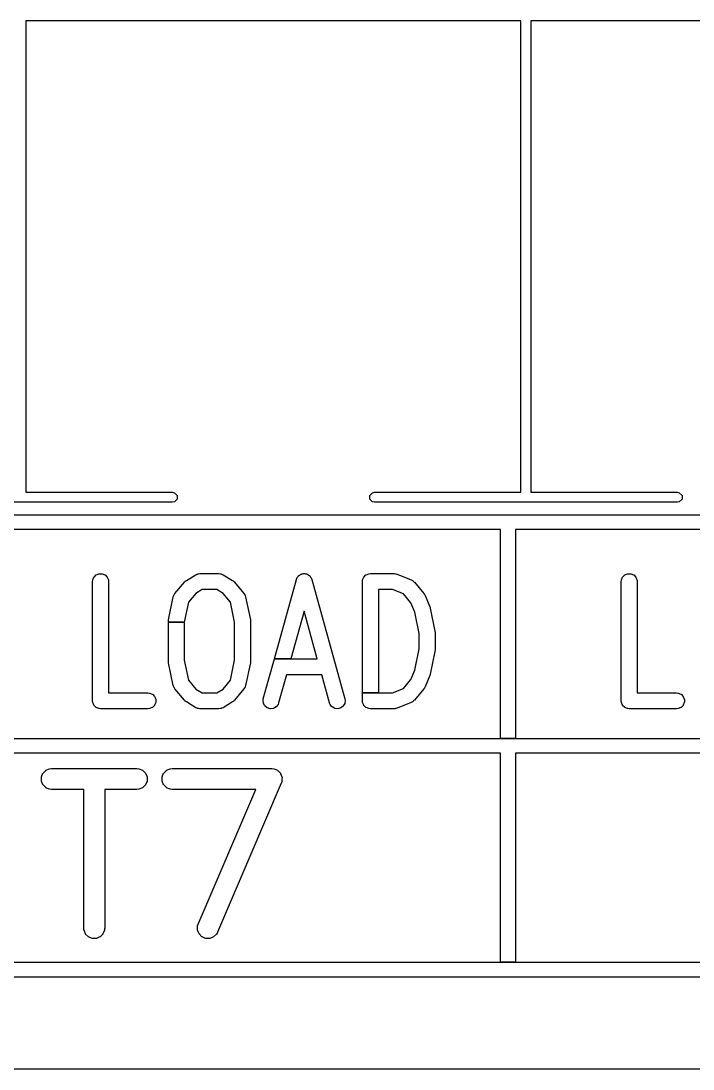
# Model space of a CAD drawing. Header units: millimetres. Extents: x 0 to 98, y 0 to 67.8.
# Drawn here: x 78.66 to 85.42, y 0 to 10.54 of the extents above; entities that cross this region are included whole.
import ezdxf

# ---------------------------------------------------------------- set-up
doc = ezdxf.new("R2010")
doc.units = ezdxf.units.MM
doc.layers.add('Edge.Cuts', color=254, linetype='CONTINUOUS', true_color=0xd0d2cd)

msp = doc.modelspace()

# ---------------------------------------------------------------- linework, layer by layer
at = {"layer": 'Edge.Cuts', "linetype": 'CONTINUOUS'}
for p, q in [((83.69, 10.54), (78.71, 10.54)), ((78.71, 10.54), (78.71, 5.8)), ((83.69, 5.8), (83.69, 10.54)), ((88.77, 10.54), (83.79, 10.54)), ((83.79, 10.54), (83.79, 5.8)), ((78.71, 5.8), (80.184, 5.8)), ((80.184, 5.8), (80.203134, 5.796194)), ((82.196866, 5.796194), (82.216, 5.8)), ((82.216, 5.8), (83.69, 5.8)), ((83.79, 5.8), (85.264, 5.8)), ((85.264, 5.8), (85.283134, 5.796194)), ((80.184, 5.7), (77.136, 5.7)), ((80.203134, 5.703806), (80.184, 5.7)), ((80.203134, 5.796194), (80.230194, 5.769134)), ((80.230194, 5.730866), (80.203134, 5.703806)), ((80.230194, 5.769134), (80.230194, 5.730866)), ((82.169806, 5.769134), (82.196866, 5.796194)), ((82.169806, 5.730866), (82.169806, 5.769134)), ((82.196866, 5.703806), (82.169806, 5.730866)), ((82.216, 5.7), (82.196866, 5.703806)), ((85.264, 5.7), (82.216, 5.7)), ((85.283134, 5.703806), (85.264, 5.7)), ((85.283134, 5.796194), (85.310194, 5.769134)), ((85.310194, 5.730866), (85.283134, 5.703806)), ((85.310194, 5.769134), (85.310194, 5.730866)), ((73.5, 5.575), (93.82, 5.575)), ((83.485, 5.425), (78.555, 5.425)), ((83.485, 3.325), (83.485, 5.425)), ((88.565, 5.425), (83.635, 5.425)), ((83.635, 5.425), (83.635, 3.325)), ((79.395056, 4.947862), (79.415748, 4.968554)), ((79.415748, 4.968554), (79.417371, 4.969637)), ((79.417371, 4.969637), (79.444407, 4.980836)), ((79.444407, 4.980836), (79.44632, 4.981217)), ((79.44632, 4.981217), (79.475584, 4.981217)), ((79.475584, 4.981217), (79.477497, 4.980836)), ((79.477497, 4.980836), (79.504533, 4.969637)), ((79.504533, 4.969637), (79.506156, 4.968554)), ((79.506156, 4.968554), (79.526848, 4.947862)), ((80.324555, 4.914114), (80.419793, 4.971257)), ((80.419793, 4.971257), (80.420225, 4.971489)), ((80.420225, 4.971489), (80.433513, 4.977782)), ((80.433513, 4.977782), (80.434917, 4.978209)), ((80.434917, 4.978209), (80.439824, 4.97894)), ((80.439824, 4.97894), (80.444407, 4.980837)), ((80.444407, 4.980837), (80.44583, 4.981193)), ((80.44583, 4.981193), (80.460462, 4.982634)), ((80.460462, 4.982634), (80.460952, 4.982658)), ((80.460952, 4.982658), (80.651428, 4.982658)), ((80.651428, 4.982658), (80.651918, 4.982634)), ((80.651918, 4.982634), (80.66655, 4.981193)), ((80.66655, 4.981193), (80.667973, 4.980837)), ((80.667973, 4.980837), (80.672561, 4.978937)), ((80.672561, 4.978937), (80.677463, 4.978207)), ((80.677463, 4.978207), (80.678867, 4.977781)), ((80.678867, 4.977781), (80.692155, 4.971489)), ((80.692155, 4.971489), (80.692587, 4.971257)), ((80.692587, 4.971257), (80.787826, 4.914114)), ((81.443067, 4.946425), (81.44738, 4.954052)), ((81.44738, 4.954052), (81.448653, 4.95553)), ((81.448653, 4.95553), (81.452606, 4.958623)), ((81.452606, 4.958623), (81.455699, 4.962576)), ((81.455699, 4.962576), (81.457177, 4.963849)), ((81.457177, 4.963849), (81.464804, 4.968162)), ((81.464804, 4.968162), (81.471705, 4.973556)), ((81.471705, 4.973556), (81.473446, 4.974434)), ((81.473446, 4.974434), (81.478281, 4.975778)), ((81.478281, 4.975778), (81.482653, 4.978248)), ((81.482653, 4.978248), (81.484505, 4.978858)), ((81.484505, 4.978858), (81.493199, 4.979923)), ((81.493199, 4.979923), (81.501644, 4.982268)), ((81.501644, 4.982268), (81.503589, 4.982413)), ((81.503589, 4.982413), (81.508571, 4.981804)), ((81.508571, 4.981804), (81.513553, 4.982413)), ((81.513553, 4.982413), (81.515498, 4.982268)), ((81.515498, 4.982268), (81.523941, 4.979923)), ((81.523941, 4.979923), (81.532637, 4.978858)), ((81.532637, 4.978858), (81.534489, 4.978248)), ((81.534489, 4.978248), (81.538859, 4.975778)), ((81.538859, 4.975778), (81.543696, 4.974434)), ((81.543696, 4.974434), (81.545437, 4.973556)), ((81.545437, 4.973556), (81.552338, 4.96816)), ((81.552338, 4.96816), (81.559964, 4.963849)), ((81.559964, 4.963849), (81.561443, 4.962576)), ((81.561443, 4.962576), (81.564534, 4.958623)), ((81.564534, 4.958623), (81.568489, 4.95553)), ((81.568489, 4.95553), (81.569762, 4.954051)), ((81.569762, 4.954051), (81.574071, 4.946427)), ((82.109342, 4.947862), (82.130034, 4.968554)), ((82.130034, 4.968554), (82.131657, 4.969637)), ((82.131657, 4.969637), (82.158693, 4.980836)), ((82.158693, 4.980836), (82.160116, 4.981193)), ((82.160116, 4.981193), (82.174748, 4.982634)), ((82.174748, 4.982634), (82.175238, 4.982658)), ((82.175238, 4.982658), (82.413333, 4.982658)), ((82.413333, 4.982658), (82.413823, 4.982634)), ((82.413823, 4.982634), (82.426515, 4.981385)), ((82.426515, 4.981385), (82.427008, 4.98139)), ((82.427008, 4.98139), (82.42845, 4.981194)), ((82.42845, 4.981194), (82.428455, 4.981193)), ((82.428455, 4.981193), (82.428456, 4.981193)), ((82.428456, 4.981193), (82.428461, 4.981192)), ((82.428461, 4.981192), (82.428473, 4.981189)), ((82.428473, 4.981189), (82.429875, 4.980838)), ((82.429875, 4.980838), (82.430327, 4.980651)), ((82.430327, 4.980651), (82.44258, 4.977096)), ((82.44258, 4.977096), (82.443044, 4.976936)), ((82.443044, 4.976936), (82.585902, 4.919793)), ((84.713152, 4.947862), (84.733844, 4.968554)), ((84.733844, 4.968554), (84.735467, 4.969637)), ((84.735467, 4.969637), (84.762503, 4.980836)), ((84.762503, 4.980836), (84.764416, 4.981217)), ((84.764416, 4.981217), (84.79368, 4.981217)), ((84.79368, 4.981217), (84.795593, 4.980836)), ((84.795593, 4.980836), (84.822629, 4.969637)), ((84.822629, 4.969637), (84.824252, 4.968554)), ((84.824252, 4.968554), (84.844944, 4.947862)), ((79.380952, 4.902658), (79.380976, 4.903148)), ((79.380952, 3.702658), (79.380952, 4.902658)), ((79.380976, 4.903148), (79.382417, 4.91778)), ((79.382417, 4.91778), (79.382774, 4.919203)), ((79.382774, 4.919203), (79.393973, 4.946239)), ((79.393973, 4.946239), (79.395056, 4.947862)), ((79.526848, 4.947862), (79.527931, 4.946239)), ((79.527931, 4.946239), (79.53913, 4.919203)), ((79.53913, 4.919203), (79.539487, 4.91778)), ((79.539487, 4.91778), (79.540928, 4.903148)), ((79.540928, 4.903148), (79.540952, 4.902658)), ((79.540952, 4.902658), (79.540952, 3.782658)), ((80.209018, 4.782444), (80.304256, 4.89673)), ((80.304256, 4.89673), (80.304588, 4.897091)), ((80.304588, 4.897091), (80.310389, 4.902806)), ((80.310389, 4.902806), (80.311304, 4.90404)), ((80.311304, 4.90404), (80.312339, 4.905077)), ((80.312339, 4.905077), (80.313789, 4.906155)), ((80.313789, 4.906155), (80.315065, 4.90741)), ((80.315065, 4.90741), (80.316247, 4.908274)), ((80.316247, 4.908274), (80.317609, 4.90899)), ((80.317609, 4.90899), (80.324147, 4.913842)), ((80.324147, 4.913842), (80.324555, 4.914114)), ((80.787826, 4.914114), (80.788234, 4.913842)), ((80.788234, 4.913842), (80.79477, 4.908989)), ((80.79477, 4.908989), (80.796133, 4.908274)), ((80.796133, 4.908274), (80.797318, 4.907409)), ((80.797318, 4.907409), (80.798599, 4.906147)), ((80.798599, 4.906147), (80.80004, 4.905077)), ((80.80004, 4.905077), (80.801076, 4.90404)), ((80.801076, 4.90404), (80.801988, 4.902809)), ((80.801988, 4.902809), (80.807792, 4.897091)), ((80.807792, 4.897091), (80.808124, 4.89673)), ((80.808124, 4.89673), (80.903362, 4.782444)), ((81.209669, 4.125515), (81.431489, 4.924069)), ((81.431489, 4.924069), (81.431644, 4.924534)), ((81.431644, 4.924534), (81.432315, 4.92627)), ((81.432315, 4.92627), (81.432371, 4.926725)), ((81.432371, 4.926725), (81.432981, 4.928576)), ((81.432981, 4.928576), (81.433697, 4.929845)), ((81.433697, 4.929845), (81.436949, 4.938248)), ((81.436949, 4.938248), (81.437673, 4.939524)), ((81.437673, 4.939524), (81.443067, 4.946425)), ((81.574071, 4.946427), (81.579469, 4.939524)), ((81.579469, 4.939524), (81.580193, 4.938248)), ((81.580193, 4.938248), (81.583442, 4.929847)), ((81.583442, 4.929847), (81.58416, 4.928578)), ((81.58416, 4.928578), (81.584771, 4.92672)), ((81.584771, 4.92672), (81.584825, 4.926274)), ((81.584825, 4.926274), (81.585498, 4.924536)), ((81.585498, 4.924536), (81.585653, 4.924069)), ((81.585653, 4.924069), (81.918986, 3.724069)), ((82.095238, 4.902658), (82.095262, 4.903148)), ((82.095238, 3.782658), (82.095238, 4.902658)), ((82.095262, 4.903148), (82.096703, 4.91778)), ((82.096703, 4.91778), (82.09706, 4.919203)), ((82.09706, 4.919203), (82.108259, 4.946239)), ((82.108259, 4.946239), (82.109342, 4.947862)), ((82.585902, 4.919793), (82.586348, 4.919589)), ((82.586348, 4.919589), (82.599398, 4.912816)), ((82.599398, 4.912816), (82.600587, 4.911956)), ((82.600587, 4.911956), (82.602849, 4.909748)), ((82.602849, 4.909748), (82.605657, 4.908274)), ((82.605657, 4.908274), (82.606842, 4.907409)), ((82.606842, 4.907409), (82.617316, 4.897091)), ((82.617316, 4.897091), (82.617648, 4.89673)), ((82.617648, 4.89673), (82.712886, 4.782444)), ((84.699048, 4.902658), (84.699072, 4.903148)), ((84.699048, 3.702658), (84.699048, 4.902658)), ((84.699072, 4.903148), (84.700513, 4.91778)), ((84.700513, 4.91778), (84.70087, 4.919203)), ((84.70087, 4.919203), (84.712069, 4.946239)), ((84.712069, 4.946239), (84.713152, 4.947862)), ((84.844944, 4.947862), (84.846027, 4.946239)), ((84.846027, 4.946239), (84.857226, 4.919203)), ((84.857226, 4.919203), (84.857583, 4.91778)), ((84.857583, 4.91778), (84.859024, 4.903148)), ((84.859024, 4.903148), (84.859048, 4.902658)), ((84.859048, 4.902658), (84.859048, 3.782658)), ((80.144538, 4.518975), (80.192158, 4.747546)), ((80.192158, 4.747546), (80.192282, 4.748021)), ((80.192282, 4.748021), (80.196677, 4.762051)), ((80.196677, 4.762051), (80.197315, 4.76337)), ((80.197315, 4.76337), (80.198957, 4.765782)), ((80.198957, 4.765782), (80.199826, 4.768568)), ((80.199826, 4.768568), (80.200463, 4.769889)), ((80.200463, 4.769889), (80.208723, 4.782052)), ((80.208723, 4.782052), (80.209018, 4.782444)), ((80.418496, 4.783891), (80.34472, 4.69536)), ((80.483111, 4.822658), (80.418496, 4.783891)), ((80.62927, 4.822658), (80.483111, 4.822658)), ((80.693882, 4.783892), (80.62927, 4.822658)), ((80.767658, 4.69536), (80.693882, 4.783892)), ((80.903362, 4.782444), (80.903657, 4.782052)), ((80.903657, 4.782052), (80.911917, 4.769888)), ((80.911917, 4.769888), (80.912555, 4.768566)), ((80.912555, 4.768566), (80.913422, 4.765782)), ((80.913422, 4.765782), (80.915065, 4.763371)), ((80.915065, 4.763371), (80.915704, 4.762051)), ((80.915704, 4.762051), (80.920099, 4.748021)), ((80.920099, 4.748021), (80.920223, 4.747546)), ((80.920223, 4.747546), (80.967842, 4.518974)), ((82.397927, 4.822658), (82.255238, 4.822658)), ((82.255238, 4.822658), (82.255238, 3.782658)), ((82.507686, 4.778754), (82.397927, 4.822658)), ((82.582232, 4.6893), (82.507686, 4.778754)), ((82.712886, 4.782444), (82.713182, 4.782052)), ((82.713182, 4.782052), (82.716226, 4.777569)), ((82.716226, 4.777569), (82.717229, 4.77657)), ((82.717229, 4.77657), (82.718106, 4.775393)), ((82.718106, 4.775393), (82.719632, 4.772552)), ((82.719632, 4.772552), (82.721441, 4.769888)), ((82.721441, 4.769888), (82.722079, 4.768566)), ((82.722079, 4.768566), (82.7225, 4.767213)), ((82.7225, 4.767213), (82.725064, 4.762441)), ((82.725064, 4.762441), (82.725274, 4.761998)), ((82.725274, 4.761998), (82.772893, 4.647712)), ((80.34472, 4.69536), (80.302857, 4.494411)), ((80.809523, 4.494415), (80.767658, 4.69536)), ((82.622276, 4.593193), (82.582232, 4.6893)), ((82.772893, 4.647712), (82.77306, 4.64725)), ((82.77306, 4.64725), (82.775107, 4.640551)), ((82.775107, 4.640551), (82.777242, 4.633735)), ((81.508571, 4.603753), (81.375728, 4.125515)), ((81.641414, 4.125515), (81.508571, 4.603753)), ((82.666666, 4.380129), (82.622276, 4.593193)), ((82.777242, 4.633735), (82.777366, 4.63326)), ((82.777366, 4.63326), (82.824985, 4.404688)), ((80.142857, 4.502658), (80.14288, 4.503137)), ((80.142857, 4.494411), (80.142857, 4.502658)), ((80.142857, 4.102658), (80.142857, 4.494411)), ((80.142857, 4.494411), (80.302857, 4.494411)), ((80.302857, 4.494411), (80.142857, 4.494411)), ((80.14288, 4.503137), (80.142906, 4.503412)), ((80.142889, 4.50387), (80.143636, 4.510822)), ((80.142906, 4.503412), (80.142889, 4.50387)), ((80.143636, 4.510822), (80.144322, 4.517781)), ((80.144322, 4.517781), (80.144433, 4.518229)), ((80.144433, 4.518229), (80.144463, 4.518498)), ((80.144463, 4.518498), (80.144538, 4.518975)), ((80.302857, 4.494411), (80.302857, 4.110907)), ((80.809523, 4.110903), (80.809523, 4.494415)), ((80.967842, 4.518974), (80.967918, 4.518488)), ((80.967918, 4.518488), (80.967946, 4.518228)), ((80.967946, 4.518228), (80.968058, 4.517779)), ((80.968058, 4.517779), (80.968738, 4.510862)), ((80.968738, 4.510862), (80.969491, 4.503872)), ((80.969491, 4.503872), (80.969472, 4.503416)), ((80.969472, 4.503416), (80.969499, 4.503148)), ((80.969499, 4.503148), (80.969523, 4.502658)), ((80.969523, 4.502658), (80.969523, 4.102658)), ((82.666666, 4.225188), (82.666666, 4.380129)), ((82.824985, 4.404688), (82.825061, 4.404202)), ((82.825061, 4.404202), (82.825089, 4.403942)), ((82.825089, 4.403942), (82.825201, 4.403493)), ((82.825201, 4.403493), (82.825881, 4.396576)), ((82.825881, 4.396576), (82.826634, 4.389586)), ((82.826634, 4.389586), (82.826615, 4.38913)), ((82.826615, 4.38913), (82.826642, 4.388862)), ((82.826642, 4.388862), (82.826666, 4.388372)), ((82.826666, 4.388372), (82.826666, 4.216943)), ((82.622276, 4.012124), (82.666666, 4.225188)), ((82.826642, 4.216452), (82.826615, 4.216188)), ((82.826615, 4.216188), (82.826634, 4.215729)), ((82.826666, 4.216943), (82.826642, 4.216452)), ((80.302857, 4.110907), (80.34472, 3.909957)), ((80.767658, 3.909957), (80.809523, 4.110903)), ((81.098156, 3.724069), (81.209669, 4.125515)), ((81.209669, 4.125515), (81.375728, 4.125515)), ((81.375728, 4.125515), (81.209669, 4.125515)), ((81.375728, 4.125515), (81.641414, 4.125515)), ((82.824985, 4.200627), (82.777366, 3.972055)), ((82.825062, 4.201114), (82.824985, 4.200627)), ((82.82509, 4.201384), (82.825062, 4.201114)), ((82.825201, 4.201822), (82.82509, 4.201384)), ((82.825881, 4.20874), (82.825201, 4.201822)), ((82.826634, 4.215729), (82.825881, 4.20874)), ((80.14288, 4.102178), (80.142857, 4.102658)), ((80.142906, 4.101906), (80.14288, 4.102178)), ((80.142889, 4.101445), (80.142906, 4.101906)), ((80.143636, 4.094497), (80.142889, 4.101445)), ((80.143636, 4.094496), (80.143636, 4.094497)), ((80.144322, 4.087536), (80.143636, 4.094496)), ((80.144431, 4.087096), (80.144322, 4.087536)), ((80.144462, 4.08682), (80.144431, 4.087096)), ((80.144538, 4.086341), (80.144462, 4.08682)), ((80.192158, 3.857769), (80.144538, 4.086341)), ((80.967842, 4.086342), (80.920223, 3.857769)), ((80.967919, 4.086829), (80.967842, 4.086342)), ((80.967947, 4.087099), (80.967919, 4.086829)), ((80.968058, 4.087537), (80.967947, 4.087099)), ((80.968738, 4.094455), (80.968058, 4.087537)), ((80.969491, 4.101444), (80.968738, 4.094455)), ((80.969499, 4.102167), (80.969472, 4.101903)), ((80.969472, 4.101903), (80.969491, 4.101444)), ((80.969523, 4.102658), (80.969499, 4.102167)), ((82.582231, 3.916017), (82.622276, 4.012124)), ((80.34472, 3.909957), (80.418496, 3.821426)), ((80.693882, 3.821427), (80.767658, 3.909957)), ((81.331283, 3.965515), (81.25232, 3.681247)), ((81.685859, 3.965515), (81.331283, 3.965515)), ((81.764822, 3.681247), (81.685859, 3.965515)), ((82.507687, 3.826563), (82.582231, 3.916017)), ((82.772893, 3.957603), (82.725274, 3.843317)), ((82.77306, 3.958065), (82.772893, 3.957603)), ((82.775107, 3.964765), (82.77306, 3.958065)), ((82.777242, 3.97158), (82.775106, 3.964766)), ((82.775106, 3.964766), (82.775107, 3.964765)), ((82.777366, 3.972055), (82.777242, 3.97158)), ((80.192282, 3.857295), (80.192158, 3.857769)), ((80.196676, 3.843265), (80.192282, 3.857295)), ((80.197315, 3.841944), (80.196676, 3.843265)), ((80.198957, 3.839533), (80.197315, 3.841944)), ((80.199826, 3.836747), (80.198957, 3.839533)), ((80.200463, 3.835426), (80.199826, 3.836747)), ((80.208723, 3.823263), (80.200463, 3.835426)), ((80.209018, 3.822871), (80.208723, 3.823263)), ((80.304256, 3.708585), (80.209018, 3.822871)), ((80.418496, 3.821426), (80.483109, 3.782658)), ((80.62927, 3.782658), (80.693882, 3.821427)), ((80.903362, 3.822871), (80.808124, 3.708585)), ((80.903657, 3.823263), (80.903362, 3.822871)), ((80.911917, 3.835427), (80.903657, 3.823263)), ((80.912555, 3.836749), (80.911917, 3.835427)), ((80.913421, 3.839533), (80.912555, 3.836749)), ((80.915065, 3.841943), (80.913421, 3.839533)), ((80.915704, 3.843264), (80.915065, 3.841943)), ((80.920099, 3.857294), (80.915704, 3.843264)), ((80.920223, 3.857769), (80.920099, 3.857294)), ((82.397927, 3.782658), (82.507687, 3.826563)), ((82.712886, 3.822871), (82.617648, 3.708585)), ((82.713182, 3.823264), (82.712886, 3.822871)), ((82.716223, 3.827746), (82.713182, 3.823264)), ((82.717227, 3.828743), (82.716223, 3.827746)), ((82.718106, 3.829922), (82.717227, 3.828743)), ((82.719629, 3.83276), (82.718106, 3.829922)), ((82.721441, 3.835426), (82.719629, 3.83276)), ((82.722079, 3.83675), (82.721441, 3.835426)), ((82.7225, 3.838105), (82.722079, 3.83675)), ((82.725063, 3.842873), (82.7225, 3.838105)), ((82.725274, 3.843317), (82.725063, 3.842873)), ((79.380976, 3.702168), (79.380952, 3.702658)), ((79.382417, 3.687536), (79.380976, 3.702168)), ((79.540952, 3.782658), (79.937142, 3.782658)), ((79.937142, 3.782658), (79.937632, 3.782634)), ((79.937632, 3.782634), (79.952264, 3.781193)), ((79.952264, 3.781193), (79.953687, 3.780836)), ((79.953687, 3.780836), (79.980723, 3.769637)), ((79.980723, 3.769637), (79.982346, 3.768554)), ((79.982346, 3.768554), (80.003038, 3.747862)), ((80.003038, 3.747862), (80.004121, 3.746239)), ((80.004121, 3.746239), (80.01532, 3.719203)), ((80.01532, 3.719203), (80.015701, 3.71729)), ((80.015701, 3.71729), (80.015701, 3.688026)), ((80.304588, 3.708224), (80.304256, 3.708585)), ((80.310389, 3.70251), (80.304588, 3.708224)), ((80.311305, 3.701274), (80.310389, 3.70251)), ((80.312342, 3.700236), (80.311305, 3.701274)), ((80.313784, 3.699166), (80.312342, 3.700236)), ((80.315063, 3.697906), (80.313784, 3.699166)), ((80.316248, 3.697041), (80.315063, 3.697906)), ((80.317606, 3.696328), (80.316248, 3.697041)), ((80.324147, 3.691473), (80.317606, 3.696328)), ((80.324555, 3.691201), (80.324147, 3.691473)), ((80.419793, 3.634059), (80.324555, 3.691201)), ((80.483109, 3.782658), (80.62927, 3.782658)), ((80.787825, 3.691201), (80.692587, 3.634059)), ((80.788234, 3.691474), (80.787825, 3.691201)), ((80.794765, 3.696325), (80.788234, 3.691474)), ((80.79613, 3.697039), (80.794765, 3.696325)), ((80.79732, 3.697908), (80.79613, 3.697039)), ((80.798599, 3.699171), (80.79732, 3.697908)), ((80.800036, 3.700235), (80.798599, 3.699171)), ((80.801077, 3.701276), (80.800036, 3.700235)), ((80.801993, 3.702515), (80.801077, 3.701276)), ((80.807791, 3.708224), (80.801993, 3.702515)), ((80.808124, 3.708585), (80.807791, 3.708224)), ((81.095483, 3.70764), (81.09552, 3.709107)), ((81.099038, 3.678593), (81.095483, 3.70764)), ((81.09552, 3.709107), (81.098048, 3.723591)), ((81.098048, 3.723591), (81.098156, 3.724069)), ((81.921659, 3.70764), (81.918104, 3.678593)), ((81.918986, 3.724069), (81.919094, 3.723591)), ((81.919094, 3.723591), (81.921622, 3.709107)), ((81.921622, 3.709107), (81.921659, 3.70764)), ((82.095238, 3.702658), (82.095238, 3.782658)), ((82.095238, 3.782658), (82.255238, 3.782658)), ((82.255238, 3.782658), (82.095238, 3.782658)), ((82.095262, 3.702168), (82.095238, 3.702658)), ((82.096703, 3.687536), (82.095262, 3.702168)), ((82.255238, 3.782658), (82.397927, 3.782658)), ((82.599397, 3.692498), (82.586347, 3.685726)), ((82.600587, 3.693358), (82.599397, 3.692498)), ((82.602851, 3.695569), (82.600587, 3.693358)), ((82.605656, 3.69704), (82.602851, 3.695569)), ((82.606842, 3.697906), (82.605656, 3.69704)), ((82.617316, 3.708224), (82.606842, 3.697906)), ((82.617648, 3.708585), (82.617316, 3.708224)), ((84.699072, 3.702168), (84.699048, 3.702658)), ((84.700513, 3.687536), (84.699072, 3.702168)), ((84.859048, 3.782658), (85.255238, 3.782658)), ((85.255238, 3.782658), (85.255728, 3.782634)), ((85.255728, 3.782634), (85.27036, 3.781193)), ((85.27036, 3.781193), (85.271783, 3.780836)), ((85.271783, 3.780836), (85.298819, 3.769637)), ((85.298819, 3.769637), (85.300442, 3.768554)), ((85.300442, 3.768554), (85.321134, 3.747862)), ((85.321134, 3.747862), (85.322217, 3.746239)), ((85.322217, 3.746239), (85.333416, 3.719203)), ((85.333416, 3.719203), (85.333797, 3.71729)), ((85.333797, 3.71729), (85.333797, 3.688026)), ((79.382774, 3.686113), (79.382417, 3.687536)), ((79.393973, 3.659077), (79.382774, 3.686113)), ((79.395056, 3.657454), (79.393973, 3.659077)), ((79.415748, 3.636762), (79.395056, 3.657454)), ((79.417371, 3.635679), (79.415748, 3.636762)), ((79.444407, 3.62448), (79.417371, 3.635679)), ((79.44583, 3.624123), (79.444407, 3.62448)), ((79.460462, 3.622682), (79.44583, 3.624123)), ((79.460952, 3.622658), (79.460462, 3.622682)), ((79.937142, 3.622658), (79.460952, 3.622658)), ((79.937632, 3.622682), (79.937142, 3.622658)), ((79.952264, 3.624123), (79.937632, 3.622682)), ((79.953687, 3.62448), (79.952264, 3.624123)), ((79.980723, 3.635679), (79.953687, 3.62448)), ((79.982346, 3.636762), (79.980723, 3.635679)), ((80.003038, 3.657454), (79.982346, 3.636762)), ((80.004121, 3.659077), (80.003038, 3.657454)), ((80.01532, 3.686113), (80.004121, 3.659077)), ((80.015701, 3.688026), (80.01532, 3.686113)), ((80.420225, 3.633827), (80.419793, 3.634059)), ((80.433513, 3.627535), (80.420225, 3.633827)), ((80.434917, 3.627108), (80.433513, 3.627535)), ((80.439823, 3.626379), (80.434917, 3.627108)), ((80.444406, 3.62448), (80.439823, 3.626379)), ((80.44583, 3.624123), (80.444406, 3.62448)), ((80.460462, 3.622682), (80.44583, 3.624123)), ((80.460952, 3.622658), (80.460462, 3.622682)), ((80.651428, 3.622658), (80.460952, 3.622658)), ((80.651918, 3.622682), (80.651428, 3.622658)), ((80.66655, 3.624123), (80.651918, 3.622682)), ((80.667974, 3.62448), (80.66655, 3.624123)), ((80.672552, 3.626378), (80.667974, 3.62448)), ((80.677462, 3.627107), (80.672552, 3.626378)), ((80.678867, 3.627534), (80.677462, 3.627107)), ((80.692155, 3.633827), (80.678867, 3.627534)), ((80.692587, 3.634059), (80.692155, 3.633827)), ((81.099648, 3.67674), (81.099038, 3.678593)), ((81.114047, 3.651265), (81.099648, 3.67674)), ((81.11532, 3.649786), (81.114047, 3.651265)), ((81.138372, 3.63176), (81.11532, 3.649786)), ((81.140114, 3.630881), (81.138372, 3.63176)), ((81.168311, 3.623048), (81.140114, 3.630881)), ((81.170256, 3.622903), (81.168311, 3.623048)), ((81.199303, 3.626458), (81.170256, 3.622903)), ((81.201156, 3.627068), (81.199303, 3.626458)), ((81.226631, 3.641467), (81.201156, 3.627068)), ((81.22811, 3.64274), (81.226631, 3.641467)), ((81.246136, 3.665792), (81.22811, 3.64274)), ((81.24686, 3.667068), (81.246136, 3.665792)), ((81.252165, 3.680781), (81.24686, 3.667068)), ((81.25232, 3.681247), (81.252165, 3.680781)), ((81.764977, 3.680781), (81.764822, 3.681247)), ((81.770282, 3.667068), (81.764977, 3.680781)), ((81.771006, 3.665792), (81.770282, 3.667068)), ((81.789032, 3.64274), (81.771006, 3.665792)), ((81.790511, 3.641467), (81.789032, 3.64274)), ((81.815986, 3.627068), (81.790511, 3.641467)), ((81.817839, 3.626458), (81.815986, 3.627068)), ((81.846886, 3.622903), (81.817839, 3.626458)), ((81.848831, 3.623048), (81.846886, 3.622903)), ((81.877028, 3.630881), (81.848831, 3.623048)), ((81.87877, 3.63176), (81.877028, 3.630881)), ((81.901822, 3.649786), (81.87877, 3.63176)), ((81.903095, 3.651265), (81.901822, 3.649786)), ((81.917494, 3.67674), (81.903095, 3.651265)), ((81.918104, 3.678593), (81.917494, 3.67674)), ((82.09706, 3.686113), (82.096703, 3.687536)), ((82.108259, 3.659077), (82.09706, 3.686113)), ((82.109342, 3.657454), (82.108259, 3.659077)), ((82.130034, 3.636762), (82.109342, 3.657454)), ((82.131657, 3.635679), (82.130034, 3.636762)), ((82.158693, 3.62448), (82.131657, 3.635679)), ((82.160116, 3.624123), (82.158693, 3.62448)), ((82.174748, 3.622682), (82.160116, 3.624123)), ((82.175238, 3.622658), (82.174748, 3.622682)), ((82.413333, 3.622658), (82.175238, 3.622658)), ((82.413823, 3.622682), (82.413333, 3.622658)), ((82.426511, 3.623933), (82.413823, 3.622682)), ((82.427001, 3.623926), (82.426511, 3.623933)), ((82.428436, 3.624122), (82.427001, 3.623926)), ((82.428453, 3.624123), (82.428436, 3.624122)), ((82.428458, 3.624125), (82.428453, 3.624123)), ((82.428463, 3.624125), (82.428458, 3.624125)), ((82.428475, 3.624129), (82.428463, 3.624125)), ((82.429882, 3.624481), (82.428475, 3.624129)), ((82.430331, 3.624668), (82.429882, 3.624481)), ((82.44258, 3.62822), (82.430331, 3.624668)), ((82.443044, 3.62838), (82.44258, 3.62822)), ((82.585901, 3.685522), (82.443044, 3.62838)), ((82.586347, 3.685726), (82.585901, 3.685522)), ((84.70087, 3.686113), (84.700513, 3.687536)), ((84.712069, 3.659077), (84.70087, 3.686113)), ((84.713152, 3.657454), (84.712069, 3.659077)), ((84.733844, 3.636762), (84.713152, 3.657454)), ((84.735467, 3.635679), (84.733844, 3.636762)), ((84.762503, 3.62448), (84.735467, 3.635679)), ((84.763926, 3.624123), (84.762503, 3.62448)), ((84.778558, 3.622682), (84.763926, 3.624123)), ((84.779048, 3.622658), (84.778558, 3.622682)), ((85.255238, 3.622658), (84.779048, 3.622658)), ((85.255728, 3.622682), (85.255238, 3.622658)), ((85.27036, 3.624123), (85.255728, 3.622682)), ((85.271783, 3.62448), (85.27036, 3.624123)), ((85.298819, 3.635679), (85.271783, 3.62448)), ((85.300442, 3.636762), (85.298819, 3.635679)), ((85.321134, 3.657454), (85.300442, 3.636762)), ((85.322217, 3.659077), (85.321134, 3.657454)), ((85.333416, 3.686113), (85.322217, 3.659077)), ((85.333797, 3.688026), (85.333416, 3.686113)), ((78.555, 3.325), (83.485, 3.325)), ((83.485, 3.325), (83.635, 3.325)), ((83.635, 3.325), (83.485, 3.325)), ((83.635, 3.325), (88.565, 3.325)), ((83.485, 3.175), (73.575, 3.175)), ((83.485, 1.075), (83.485, 3.175)), ((93.745, 3.175), (83.635, 3.175)), ((83.635, 3.175), (83.635, 1.075)), ((78.865874, 2.937894), (78.880806, 2.973942)), ((78.880806, 2.973942), (78.881889, 2.975565)), ((78.881889, 2.975565), (78.909479, 3.003155)), ((78.909479, 3.003155), (78.911102, 3.004238)), ((78.911102, 3.004238), (78.94715, 3.01917)), ((78.94715, 3.01917), (78.948573, 3.019527)), ((78.948573, 3.019527), (78.968082, 3.021448)), ((78.968082, 3.021448), (78.968572, 3.021472)), ((78.968572, 3.021472), (79.825715, 3.021472)), ((79.825715, 3.021472), (79.826205, 3.021448)), ((79.826205, 3.021448), (79.845714, 3.019527)), ((79.845714, 3.019527), (79.847137, 3.01917)), ((79.847137, 3.01917), (79.883185, 3.004238)), ((79.883185, 3.004238), (79.884808, 3.003155)), ((79.884808, 3.003155), (79.912398, 2.975565)), ((79.912398, 2.975565), (79.913481, 2.973942)), ((79.913481, 2.973942), (79.928413, 2.937894)), ((80.080159, 2.937894), (80.095091, 2.973942)), ((80.095091, 2.973942), (80.096174, 2.975565)), ((80.096174, 2.975565), (80.123764, 3.003155)), ((80.123764, 3.003155), (80.125387, 3.004238)), ((80.125387, 3.004238), (80.161435, 3.01917)), ((80.161435, 3.01917), (80.162858, 3.019527)), ((80.162858, 3.019527), (80.182367, 3.021448)), ((80.182367, 3.021448), (80.182857, 3.021472)), ((80.182857, 3.021472), (81.182857, 3.021472)), ((81.182857, 3.021472), (81.183347, 3.021448)), ((81.183347, 3.021448), (81.202856, 3.019527)), ((81.202856, 3.019527), (81.204277, 3.019171)), ((81.204277, 3.019171), (81.204293, 3.019165)), ((81.204293, 3.019165), (81.20553, 3.018902)), ((81.20553, 3.018902), (81.222937, 3.011442)), ((81.222937, 3.011442), (81.222936, 3.011442)), ((81.222936, 3.011442), (81.240327, 3.004238)), ((81.240327, 3.004238), (81.241373, 3.00354)), ((81.241373, 3.00354), (81.241396, 3.00353)), ((81.241396, 3.00353), (81.241677, 3.003337)), ((81.241677, 3.003337), (81.24195, 3.003155)), ((81.24195, 3.003155), (81.241966, 3.003139)), ((81.241966, 3.003139), (81.243002, 3.002428)), ((81.243002, 3.002428), (81.25618, 2.988924)), ((81.25618, 2.988924), (81.256181, 2.988924)), ((81.256181, 2.988924), (81.26954, 2.975565)), ((81.26954, 2.975565), (81.270236, 2.974521)), ((81.270236, 2.974521), (81.270251, 2.974506)), ((81.270251, 2.974506), (81.270433, 2.974226)), ((81.270433, 2.974226), (81.270626, 2.973937)), ((81.270626, 2.973937), (81.270634, 2.973918)), ((81.270634, 2.973918), (81.271317, 2.972868)), ((81.271317, 2.972868), (81.278301, 2.955406)), ((81.278301, 2.955406), (81.285555, 2.937895)), ((78.865493, 2.935981), (78.865874, 2.937894)), ((78.865493, 2.896963), (78.865493, 2.935981)), ((78.865874, 2.89505), (78.865493, 2.896963)), ((78.880806, 2.859002), (78.865874, 2.89505)), ((78.881889, 2.857379), (78.880806, 2.859002)), ((78.909479, 2.829789), (78.881889, 2.857379)), ((79.912398, 2.857379), (79.884808, 2.829789)), ((79.913481, 2.859002), (79.912398, 2.857379)), ((79.928413, 2.89505), (79.913481, 2.859002)), ((79.928413, 2.937894), (79.928794, 2.935981)), ((79.928794, 2.896963), (79.928413, 2.89505)), ((79.928794, 2.935981), (79.928794, 2.896963)), ((80.079778, 2.935981), (80.080159, 2.937894)), ((80.079778, 2.896963), (80.079778, 2.935981)), ((80.080159, 2.89505), (80.079778, 2.896963)), ((80.095091, 2.859002), (80.080159, 2.89505)), ((80.096174, 2.857379), (80.095091, 2.859002)), ((80.123764, 2.829789), (80.096174, 2.857379)), ((81.279367, 2.87511), (80.636511, 1.37511)), ((81.279538, 2.87557), (81.279367, 2.87511)), ((81.285458, 2.894258), (81.279538, 2.87557)), ((81.285691, 2.895712), (81.285458, 2.894258)), ((81.285555, 2.937895), (81.285801, 2.936655)), ((81.285936, 2.896963), (81.285691, 2.895735)), ((81.285691, 2.895735), (81.285691, 2.895712)), ((81.285801, 2.936655), (81.285809, 2.936637)), ((81.285809, 2.936637), (81.285861, 2.936354)), ((81.285861, 2.936354), (81.285936, 2.935981)), ((81.285936, 2.935981), (81.285936, 2.935956)), ((81.285936, 2.935956), (81.286166, 2.934722)), ((81.286166, 2.934722), (81.285936, 2.915831)), ((81.285936, 2.915831), (81.285936, 2.896963)), ((78.911102, 2.828706), (78.909479, 2.829789)), ((78.94715, 2.813774), (78.911102, 2.828706)), ((78.948573, 2.813417), (78.94715, 2.813774)), ((78.968082, 2.811496), (78.948573, 2.813417)), ((78.968572, 2.811472), (78.968082, 2.811496)), ((79.292143, 2.811472), (78.968572, 2.811472)), ((79.292143, 1.416472), (79.292143, 2.811472)), ((79.825715, 2.811472), (79.502143, 2.811472)), ((79.502143, 2.811472), (79.502143, 1.416472)), ((79.826205, 2.811496), (79.825715, 2.811472)), ((79.845714, 2.813417), (79.826205, 2.811496)), ((79.847137, 2.813774), (79.845714, 2.813417)), ((79.883185, 2.828706), (79.847137, 2.813774)), ((79.884808, 2.829789), (79.883185, 2.828706)), ((80.125387, 2.828706), (80.123764, 2.829789)), ((80.161435, 2.813774), (80.125387, 2.828706)), ((80.162858, 2.813417), (80.161435, 2.813774)), ((80.182367, 2.811496), (80.162858, 2.813417)), ((80.182857, 2.811472), (80.182367, 2.811496)), ((81.02362, 2.811472), (80.182857, 2.811472)), ((80.443489, 1.457834), (81.02362, 2.811472)), ((79.292167, 1.415982), (79.292143, 1.416472)), ((79.294088, 1.396473), (79.292167, 1.415982)), ((79.294445, 1.39505), (79.294088, 1.396473)), ((79.309377, 1.359002), (79.294445, 1.39505)), ((79.499841, 1.39505), (79.484909, 1.359002)), ((79.500198, 1.396473), (79.499841, 1.39505)), ((79.502119, 1.415982), (79.500198, 1.396473)), ((79.502143, 1.416472), (79.502119, 1.415982)), ((80.436691, 1.398221), (80.437166, 1.437237)), ((80.437049, 1.396303), (80.436691, 1.398221)), ((80.45154, 1.360076), (80.437049, 1.396303)), ((80.437166, 1.437237), (80.437399, 1.438686)), ((80.437399, 1.438686), (80.443318, 1.457374)), ((80.443318, 1.457374), (80.443489, 1.457834)), ((80.636296, 1.374669), (80.626845, 1.357494)), ((80.636511, 1.37511), (80.636296, 1.374669)), ((79.31046, 1.357379), (79.309377, 1.359002)), ((79.33805, 1.329789), (79.31046, 1.357379)), ((79.339673, 1.328706), (79.33805, 1.329789)), ((79.375721, 1.313774), (79.339673, 1.328706)), ((79.377634, 1.313393), (79.375721, 1.313774)), ((79.416652, 1.313393), (79.377634, 1.313393)), ((79.418565, 1.313774), (79.416652, 1.313393)), ((79.454613, 1.328706), (79.418565, 1.313774)), ((79.456236, 1.329789), (79.454613, 1.328706)), ((79.483826, 1.357379), (79.456236, 1.329789)), ((79.484909, 1.359002), (79.483826, 1.357379)), ((80.452604, 1.358441), (80.45154, 1.360076)), ((80.479855, 1.330516), (80.452604, 1.358441)), ((80.481463, 1.329412), (80.479855, 1.330516)), ((80.517326, 1.314042), (80.481463, 1.329412)), ((80.519235, 1.313638), (80.517326, 1.314042)), ((80.558251, 1.313163), (80.519235, 1.313638)), ((80.560169, 1.313521), (80.558251, 1.313163)), ((80.596396, 1.328012), (80.560169, 1.313521)), ((80.598031, 1.329076), (80.596396, 1.328012)), ((80.625956, 1.356327), (80.598031, 1.329076)), ((80.626845, 1.357494), (80.625956, 1.356327)), ((73.575, 1.075), (83.485, 1.075)), ((83.485, 1.075), (83.635, 1.075)), ((83.635, 1.075), (83.485, 1.075)), ((83.635, 1.075), (93.745, 1.075)), ((93.82, 0.925), (73.5, 0.925)), ((98, 0), (0, 0))]:
    msp.add_line(p, q, dxfattribs=at)

doc.saveas('drawing.dxf')
